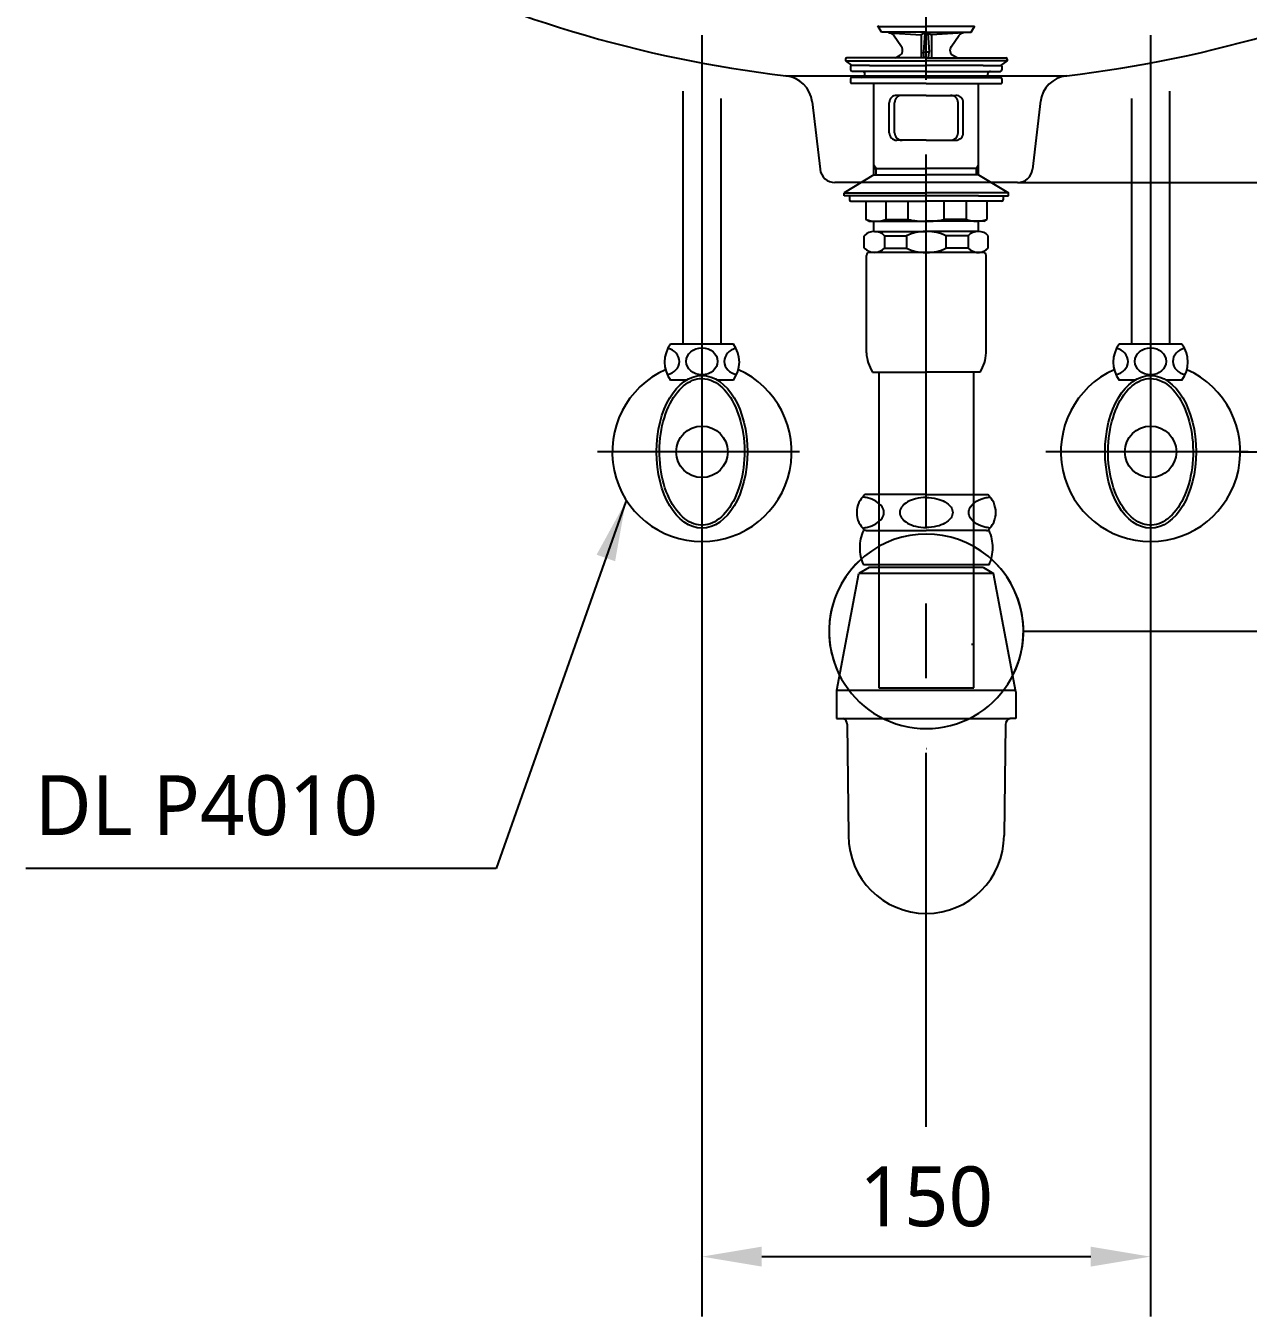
# Model space of a CAD drawing. Extents: x -3408 to 359, y -137 to 2100.
# Drawn here: x -2852.6 to -2443.9, y 249.6 to 681.5 of the extents above; entities that cross this region are included whole.
import ezdxf

# ---------------------------------------------------------------- set-up
doc = ezdxf.new("R2010")
doc.units = 0
doc.header["$LTSCALE"] = 50
doc.header["$MEASUREMENT"] = 0
doc.linetypes.add('CENTER', pattern=[2, 1.25, -0.25, 0.25, -0.25])
doc.linetypes.add('HIDDEN', pattern=[0.375, 0.25, -0.125])
doc.layers.get('0').update_dxf_attribs({"linetype": 'CONTINUOUS'})
doc.layers.get('DEFPOINTS').update_dxf_attribs({"linetype": 'CONTINUOUS'})
for name, color, linetype in [('3', 3, 'CONTINUOUS'), ('4', 4, 'CONTINUOUS'), ('6', 6, 'CONTINUOUS'), ('CENTER', 2, 'CENTER')]:
    doc.layers.add(name, color=color, linetype=linetype)
doc.styles.add('GHS', font='romans', dxfattribs={"bigfont": 'ghs'})
doc.styles.get("Standard").update_dxf_attribs({"font": 'NanumGothic.ttf'})
doc.dimstyles.get("Standard").update_dxf_attribs({"dimtxt": 2.5, "dimasz": 2, "dimexe": 2, "dimexo": 1, "dimgap": 2, "dimtad": 1, "dimdec": 0, "dimlfac": 10, "dimrnd": 1, "dimzin": 0, "dimdsep": 46, "dimtxsty": 'Standard', "dimcen": 0, "dimclrd": 7, "dimclre": 7, "dimclrt": 2, "dimadec": 0, "dimazin": 0, "dimtfac": 1, "dimtdec": 0, "dimtofl": 0, "dimtmove": 0, "dimatfit": 3, "dimfxl": 0, "dimtolj": 1, "dimtzin": 0, "dimarcsym": 0})

# ---------------------------------------------------------------- blocks, each defined once
blk = doc.blocks.new('*D13')
at = {"color": 3, "lineweight": -2}
for p, q in [((-2626.52, 514.48), (-2626.52, 250.14)), ((-2476.52, 514.48), (-2476.52, 250.14)), ((-2606.52, 270.14), (-2496.52, 270.14))]:
    blk.add_line(p, q, dxfattribs=at)
at = {"color": 3}
for points in [[(-2606.52, 273.47), (-2606.52, 266.81), (-2626.52, 270.14)], [(-2496.52, 273.47), (-2496.52, 266.81), (-2476.52, 270.14)]]:
    blk.add_solid(points, dxfattribs=at)
at = {"layer": 'DEFPOINTS', "color": 0}
for p in [(-2626.52, 514.48), (-2476.52, 514.48), (-2476.52, 270.14)]:
    blk.add_point(p, dxfattribs=at)
at = {"color": 2, "insert": (-2551.52, 290.14), "char_height": 20, "attachment_point": 5}
blk.add_mtext('\\A1;150', dxfattribs=at)
blk = doc.blocks.new('*D3')
at = {"color": 3, "lineweight": -2}
for p, q in [((-2519.02, 479.14), (-1959.74, 479.14)), ((-1979.74, 459.14), (-1979.74, 353.25)), ((-1979.74, 79.14), (-1979.74, 308.25)), ((-2251.52, 59.14), (-1959.74, 59.14))]:
    blk.add_line(p, q, dxfattribs=at)
at = {"color": 3}
for points in [[(-1983.07, 459.14), (-1976.4, 459.14), (-1979.74, 479.14)], [(-1983.07, 79.14), (-1976.4, 79.14), (-1979.74, 59.14)]]:
    blk.add_solid(points, dxfattribs=at)
at = {"layer": 'DEFPOINTS', "color": 0}
for p in [(-2519.02, 479.14), (-2251.52, 59.14), (-1979.74, 59.14)]:
    blk.add_point(p, dxfattribs=at)
at = {"color": 2, "insert": (-1979.74, 330.75), "char_height": 25, "attachment_point": 5}
blk.add_mtext('\\A1;420', dxfattribs=at)
blk = doc.blocks.new('*D5')
at = {"color": 3, "lineweight": -2}
for p, q in [((-2038.75, 809.14), (-1959.74, 809.14)), ((-1979.74, 789.14), (-1979.74, 666.64)), ((-1979.74, 499.14), (-1979.74, 621.64)), ((-2519.02, 479.14), (-1959.74, 479.14))]:
    blk.add_line(p, q, dxfattribs=at)
at = {"color": 3}
for points in [[(-1983.07, 789.14), (-1976.4, 789.14), (-1979.74, 809.14)], [(-1983.07, 499.14), (-1976.4, 499.14), (-1979.74, 479.14)]]:
    blk.add_solid(points, dxfattribs=at)
at = {"layer": 'DEFPOINTS', "color": 0}
for p in [(-2038.75, 809.14), (-2519.02, 479.14), (-1979.74, 479.14)]:
    blk.add_point(p, dxfattribs=at)
at = {"color": 2, "insert": (-1979.74, 644.14), "char_height": 25, "attachment_point": 5}
blk.add_mtext('\\A1;330', dxfattribs=at)
blk = doc.blocks.new('*D6')
at = {"color": 3, "lineweight": -2}
for p, q in [((-2154.31, 809.14), (-2098.52, 809.14)), ((-2118.52, 789.14), (-2118.52, 741.64)), ((-2118.52, 649.14), (-2118.52, 696.64)), ((-2520.97, 629.14), (-2098.52, 629.14))]:
    blk.add_line(p, q, dxfattribs=at)
at = {"color": 3}
for points in [[(-2121.85, 789.14), (-2115.18, 789.14), (-2118.52, 809.14)], [(-2121.85, 649.14), (-2115.18, 649.14), (-2118.52, 629.14)]]:
    blk.add_solid(points, dxfattribs=at)
at = {"layer": 'DEFPOINTS', "color": 0}
for p in [(-2154.31, 809.14), (-2520.97, 629.14), (-2118.52, 629.14)]:
    blk.add_point(p, dxfattribs=at)
at = {"color": 2, "insert": (-2118.52, 719.14), "char_height": 25, "attachment_point": 5}
blk.add_mtext('\\A1;180', dxfattribs=at)
blk = doc.blocks.new('*D25')
at = {"color": 3, "lineweight": -2}
for p, q in [((-2446.52, 539.14), (-2038.75, 539.14)), ((-2058.75, 519.14), (-2058.75, 321.64)), ((-2058.75, 79.14), (-2058.75, 276.64)), ((-2280.36, 59.14), (-2038.75, 59.14))]:
    blk.add_line(p, q, dxfattribs=at)
at = {"color": 3}
for points in [[(-2062.09, 519.14), (-2055.42, 519.14), (-2058.75, 539.14)], [(-2062.09, 79.14), (-2055.42, 79.14), (-2058.75, 59.14)]]:
    blk.add_solid(points, dxfattribs=at)
at = {"layer": 'DEFPOINTS', "color": 0}
for p in [(-2446.52, 539.14), (-2280.36, 59.14), (-2058.75, 59.14)]:
    blk.add_point(p, dxfattribs=at)
at = {"color": 2, "insert": (-2058.75, 299.14), "char_height": 25, "attachment_point": 5}
blk.add_mtext('\\A1;480', dxfattribs=at)

msp = doc.modelspace()

# ---------------------------------------------------------------- linework, layer by layer
at = {"color": 7}
for p, q in [((-2598.45696, 664.86244), (-2504.57532, 664.86244)), ((-2589.67011, 656.09071), (-2587.03331, 633.5616)), ((-2513.32011, 656.45006), (-2515.99897, 633.5616)), ((-2520.96507, 629.14283), (-2582.06721, 629.14283))]:
    msp.add_line(p, q, dxfattribs=at)
at = {"color": 4, "linetype": 'ByBlock'}
for p, q in [((-2530.51822, 501.35461), (-2572.51822, 501.35461)), ((-2581.42329, 459.45153), (-2574.01822, 498.45153)), ((-2529.01822, 498.45153), (-2574.01822, 498.45153)), ((-2532.41822, 500.45153), (-2570.61822, 500.45153)), ((-2532.41822, 500.45153), (-2529.01822, 498.45153)), ((-2521.51822, 458.95153), (-2529.01822, 498.45153)), ((-2581.51822, 459.45153), (-2581.51822, 449.95153)), ((-2581.51822, 459.45153), (-2521.61316, 459.45153)), ((-2521.51822, 458.95153), (-2521.51822, 449.95153)), ((-2581.51822, 449.95153), (-2579.14644, 449.95153)), ((-2579.14644, 449.95153), (-2523.51822, 449.95153)), ((-2521.51822, 449.95153), (-2523.51822, 449.95153)), ((-2578.01822, 448.15153), (-2577.51822, 410.85461)), ((-2525.01822, 448.01504), (-2525.51822, 410.85461))]:
    msp.add_line(p, q, dxfattribs=at)
at = {"color": 4, "linetype": 'HIDDEN'}
msp.add_line((-2570.61822, 500.45153), (-2574.01822, 498.45153), dxfattribs=at)
at = {"color": 7}
for centre, radius, start, end in [((-2599.60231, 654.92825), 10, 6.6755031, 83.423177), ((-2503.42997, 654.92825), 10, 96.576823, 173.3244969), ((-2582.06721, 634.14283), 5, 186.6755031, 270), ((-2520.96507, 634.14283), 5, 270, 353.3244969)]:
    msp.add_arc(centre, radius, start, end, dxfattribs=at)
at = {"color": 4, "linetype": 'HIDDEN'}
for centre, start, end in [((-2559.91822, 507.10461), 155.4704525, 204.5295475), ((-2543.11822, 507.10461), 335.4704525, 24.5295475)]:
    msp.add_arc(centre, 13.85, start, end, dxfattribs=at)
at = {"color": 4, "linetype": 'ByBlock'}
for centre, radius, start, end in [((-2580.01822, 448.15153), 2, 0, 64.1580672), ((-2523.01822, 448.01504), 2, 104.4775122, 180), ((-2551.51822, 410.85461), 26, 180, 0)]:
    msp.add_arc(centre, radius, start, end, dxfattribs=at)
at = {"layer": '3'}
for p, q in [((-2566.51614, 679.38442), (-2567.74746, 681.51713)), ((-2567.63092, 681.31528), (-2551.51614, 681.31528)), ((-2551.51614, 679.38442), (-2566.51614, 679.38442)), ((-2564.00087, 679.20013), (-2553.26614, 678.49876)), ((-2559.7908, 674.50513), (-2562.50901, 678.3581)), ((-2551.51614, 679.38442), (-2553.26614, 678.49876)), ((-2553.26614, 678.49876), (-2553.26614, 670.78442)), ((-2552.03382, 679.12243), (-2552.46614, 672.71455)), ((-2535.40136, 681.31528), (-2551.51614, 681.31528)), ((-2551.51614, 679.38442), (-2549.76614, 678.49876)), ((-2551.51614, 679.38442), (-2536.51614, 679.38442)), ((-2550.99846, 679.12243), (-2550.56614, 672.71455)), ((-2539.03142, 679.20013), (-2549.76614, 678.49876)), ((-2549.76614, 678.49876), (-2549.76614, 670.78442)), ((-2543.24148, 674.50513), (-2540.52327, 678.3581)), ((-2536.51614, 679.38442), (-2535.28482, 681.51713)), ((-2578.51614, 670.38442), (-2578.51614, 669.78442)), ((-2578.51614, 669.78442), (-2551.51614, 669.78442)), ((-2578.51614, 669.78442), (-2576.37392, 668.28442)), ((-2568.81614, 670.78442), (-2578.11614, 670.78442)), ((-2551.51614, 670.78442), (-2568.81614, 670.78442)), ((-2561.87257, 670.78442), (-2560.42505, 671.62015)), ((-2552.46614, 672.73874), (-2551.51614, 672.73874)), ((-2552.26304, 670.78442), (-2552.46614, 672.73874)), ((-2550.56614, 672.73874), (-2551.51614, 672.73874)), ((-2551.51614, 670.78442), (-2534.21614, 670.78442)), ((-2524.51614, 669.78442), (-2551.51614, 669.78442)), ((-2550.76924, 670.78442), (-2550.56614, 672.73874)), ((-2541.15972, 670.78442), (-2542.60724, 671.62015)), ((-2534.21614, 670.78442), (-2524.91614, 670.78442)), ((-2524.51614, 669.78442), (-2526.65836, 668.28442)), ((-2524.51614, 670.38442), (-2524.51614, 669.78442)), ((-2576.81798, 668.08442), (-2576.81798, 666.78442)), ((-2570.51614, 668.28442), (-2576.61798, 668.28442)), ((-2551.51614, 666.28442), (-2576.31798, 666.28442)), ((-2570.51614, 668.28442), (-2551.51614, 668.28442)), ((-2532.51614, 668.28442), (-2551.51614, 668.28442)), ((-2551.51614, 666.28442), (-2526.71431, 666.28442)), ((-2532.51614, 668.28442), (-2526.41431, 668.28442)), ((-2526.21431, 668.08442), (-2526.21431, 666.78442)), ((-2576.81798, 663.78442), (-2576.81798, 662.48442)), ((-2551.51614, 662.28442), (-2576.61798, 662.28442)), ((-2551.51614, 664.28442), (-2576.31798, 664.28442)), ((-2569.01614, 631.69001), (-2569.01614, 662.28442)), ((-2551.51614, 664.28442), (-2526.71431, 664.28442)), ((-2551.51614, 662.28442), (-2526.41431, 662.28442)), ((-2534.01614, 631.69001), (-2534.01614, 662.28442)), ((-2526.21431, 663.78442), (-2526.21431, 662.48442)), ((-2551.51614, 658.28442), (-2561.39051, 658.28442)), ((-2551.51614, 658.28442), (-2541.64177, 658.28442)), ((-2563.89051, 645.78442), (-2563.89051, 655.78442)), ((-2562.12274, 645.78442), (-2562.12274, 655.78442)), ((-2540.90954, 645.78442), (-2540.90954, 655.78442)), ((-2539.14177, 645.78442), (-2539.14177, 655.78442)), ((-2551.51614, 643.28442), (-2561.39051, 643.28442)), ((-2551.51614, 643.28442), (-2541.64177, 643.28442)), ((-2568.31614, 633.78442), (-2569.01614, 634.99686)), ((-2534.71614, 633.78442), (-2534.01614, 634.99686)), ((-2569.01614, 631.69001), (-2579.01614, 625.69001)), ((-2569.01614, 633.78442), (-2551.51614, 633.78442)), ((-2569.01614, 631.69001), (-2551.51614, 631.69001)), ((-2568.31614, 631.69001), (-2568.31614, 633.78442)), ((-2534.01614, 633.78442), (-2551.51614, 633.78442)), ((-2534.01614, 631.69001), (-2551.51614, 631.69001)), ((-2534.71614, 631.69001), (-2534.71614, 633.78442)), ((-2534.01614, 631.69001), (-2524.01614, 625.69001)), ((-2579.01614, 624.69001), (-2579.01614, 625.69001)), ((-2579.01614, 625.69001), (-2551.51614, 625.69001)), ((-2569.01614, 624.69001), (-2579.01614, 624.69001)), ((-2577.20827, 624.69001), (-2577.20827, 623.39001)), ((-2576.70827, 622.89001), (-2571.70827, 622.89001)), ((-2571.70827, 622.89001), (-2571.70827, 616.76736)), ((-2571.70827, 622.89001), (-2551.51614, 622.89001)), ((-2534.01614, 624.69001), (-2569.01614, 624.69001)), ((-2564.93349, 616.76736), (-2564.93349, 622.89001)), ((-2557.53283, 616.76736), (-2557.53283, 622.89001)), ((-2524.01614, 625.69001), (-2551.51614, 625.69001)), ((-2531.32401, 622.89001), (-2551.51614, 622.89001)), ((-2545.49946, 616.76736), (-2545.49946, 622.89001)), ((-2538.09879, 616.76736), (-2538.09879, 622.89001)), ((-2534.01614, 624.69001), (-2524.01614, 624.69001)), ((-2526.32401, 622.89001), (-2531.32401, 622.89001)), ((-2531.32401, 622.89001), (-2531.32401, 616.76736)), ((-2525.82401, 624.69001), (-2525.82401, 623.39001)), ((-2524.01614, 624.69001), (-2524.01614, 625.69001)), ((-2570.70827, 616.19001), (-2571.70827, 616.76736)), ((-2570.70827, 616.19001), (-2569.30827, 616.19001)), ((-2569.30827, 616.19001), (-2551.51614, 616.19001)), ((-2569.01614, 612.77877), (-2569.01614, 616.19001)), ((-2564.93349, 616.76736), (-2557.53283, 616.76736)), ((-2533.72401, 616.19001), (-2551.51614, 616.19001)), ((-2538.09879, 616.76736), (-2545.49946, 616.76736)), ((-2534.01614, 612.77877), (-2534.01614, 616.19001)), ((-2532.32401, 616.19001), (-2533.72401, 616.19001)), ((-2532.32401, 616.19001), (-2531.32401, 616.76736)), ((-2572.25984, 607.2278), (-2572.25984, 611.34105)), ((-2568.87245, 612.78442), (-2551.75984, 612.78442)), ((-2565.48505, 611.34105), (-2565.48505, 607.2278)), ((-2565.48505, 611.34105), (-2558.08439, 611.34105)), ((-2558.08439, 611.34105), (-2558.08439, 607.2278)), ((-2534.15984, 612.78442), (-2551.27245, 612.78442)), ((-2537.54723, 611.34105), (-2544.94789, 611.34105)), ((-2544.94789, 611.34105), (-2544.94789, 607.2278)), ((-2537.54723, 611.34105), (-2537.54723, 607.2278)), ((-2530.77245, 607.2278), (-2530.77245, 611.34105)), ((-2571.51614, 572.18208), (-2571.51614, 604.78442)), ((-2551.51614, 605.78442), (-2570.51614, 605.78442)), ((-2565.48505, 607.2278), (-2558.08439, 607.2278)), ((-2534.15984, 605.78442), (-2551.51614, 605.78442)), ((-2537.54723, 607.2278), (-2544.94789, 607.2278)), ((-2534.71614, 605.78442), (-2534.15984, 605.78442)), ((-2534.15984, 605.78442), (-2533.75984, 605.78442)), ((-2532.51614, 605.78442), (-2534.01614, 605.78442)), ((-2531.51614, 572.18208), (-2531.51614, 604.78442)), ((-2531.51614, 599.42018), (-2531.51614, 604.78442)), ((-2569.51614, 565.78442), (-2551.51614, 565.78442)), ((-2567.39322, 565.78442), (-2567.39322, 460.28442)), ((-2533.51614, 565.78442), (-2551.51614, 565.78442)), ((-2535.64322, 460.28442), (-2535.64322, 565.78442)), ((-2535.64322, 474.73724), (-2536.34322, 474.73724)), ((-2567.39322, 460.28442), (-2535.64322, 460.28442))]:
    msp.add_line(p, q, dxfattribs=at)
at = {"layer": '3', "color": 7}
for centre, start, end in [((-2551.21358, 1072.64817), 222.7963071, 263.3915485), ((-2551.8187, 1072.64817), 276.6084515, 317.2036929)]:
    msp.add_arc(centre, 410.51326, start, end, dxfattribs=at)
at = {"layer": '3'}
for centre, radius, start, end in [((-2564.14325, 677.20517), 2, 35.2023251, 86.2618095), ((-2538.88903, 677.20517), 2, 93.7381905, 144.7976749), ((-2561.42505, 673.3522), 2, 300, 35.2023251), ((-2541.60724, 673.3522), 2, 144.7976749, 240), ((-2578.11614, 670.38442), 0.4, 90, 180), ((-2524.91614, 670.38442), 0.4, 0, 90), ((-2576.61798, 668.08442), 0.2, 90, 180), ((-2576.31798, 666.78442), 0.5, 180, 270), ((-2573.01614, 665.28442), 1, 270, 90), ((-2530.01614, 665.28442), 1, 90, 270), ((-2526.71431, 666.78442), 0.5, 270, 0), ((-2526.41431, 668.08442), 0.2, 0, 90), ((-2576.31798, 663.78442), 0.5, 90, 180), ((-2576.61798, 662.48442), 0.2, 180, 270), ((-2526.71431, 663.78442), 0.5, 0, 90), ((-2526.41431, 662.48442), 0.2, 270, 0), ((-2561.39051, 655.78442), 2.5, 90, 180), ((-2559.62274, 655.78442), 2.5, 90, 180), ((-2543.40954, 655.78442), 2.5, 0, 90), ((-2541.64177, 655.78442), 2.5, 0, 90), ((-2561.39051, 645.78442), 2.5, 180, 270), ((-2559.62274, 645.78442), 2.5, 180, 270), ((-2543.40954, 645.78442), 2.5, 270, 0), ((-2541.64177, 645.78442), 2.5, 270, 0), ((-2576.70827, 623.39001), 0.5, 180, 270), ((-2526.32401, 623.39001), 0.5, 270, 0), ((-2568.32088, 626.36922), 10.18185, 250.567925, 289.432075), ((-2551.70828, 645.64235), 29.45658, 258.5955662, 270.3737354), ((-2551.324, 645.64235), 29.45658, 269.6262646, 281.4044338), ((-2534.7114, 626.36922), 10.18185, 250.567925, 289.432075), ((-2568.87245, 608.07662), 4.70435, 43.9409373, 136.0590627), ((-2551.98203, 599.17994), 13.60629, 89.0642953, 116.6471866), ((-2551.05025, 599.17994), 13.60629, 63.3528134, 90.9357047), ((-2534.15984, 608.07662), 4.70435, 43.9409373, 136.0590627), ((-2568.87245, 610.49222), 4.70435, 223.9409373, 316.0590627), ((-2570.51614, 604.78442), 1, 90, 180), ((-2551.98203, 619.3889), 13.60629, 243.3528134, 270.9357047), ((-2551.05025, 619.3889), 13.60629, 269.0642953, 296.6471866), ((-2534.15984, 610.49222), 4.70435, 223.9409373, 316.0590627), ((-2532.51614, 604.78442), 1, 0, 90), ((-2558.52774, 572.731), 13, 182.4200434, 212.3000082), ((-2544.50455, 572.731), 13, 327.6999918, 357.5799566)]:
    msp.add_arc(centre, radius, start, end, dxfattribs=at)
at = {"layer": '4'}
for p, q in [((-2567.76822, 524.85461), (-2572.05973, 524.85461)), ((-2551.51822, 524.85461), (-2567.76822, 524.85461)), ((-2551.51822, 524.85461), (-2535.26822, 524.85461)), ((-2535.26822, 524.85461), (-2530.97672, 524.85461)), ((-2571.66822, 512.85461), (-2572.05973, 512.85461)), ((-2571.66822, 512.85461), (-2551.51822, 512.85461)), ((-2571.66822, 512.85461), (-2551.51822, 512.85461)), ((-2531.36822, 512.85461), (-2551.51822, 512.85461)), ((-2531.36822, 512.85461), (-2551.51822, 512.85461)), ((-2531.36822, 512.85461), (-2530.97672, 512.85461)), ((-2551.59617, 439.84283), (-2551.51822, 439.84283)), ((-2551.44027, 439.84283), (-2551.51822, 439.84283))]:
    msp.add_line(p, q, dxfattribs=at)
for points in [[(-2565.71305, 518.85461, 0.15521739), (-2566.30355, 520.71093, 0.106747244), (-2568.36525, 522.60161, 0.07304301), (-2571.13511, 523.71963, 0.028511088), (-2572.86387, 524.03564, 0.05952259)], [(-2551.51822, 523.85461, 0.057537424), (-2555.07577, 523.44386, 0.071219107), (-2557.77572, 522.39014, 0.106373365), (-2559.79852, 520.59354, 0.159482965)], [(-2551.51822, 523.85461, -0.057537424), (-2547.96068, 523.44386, -0.071219107), (-2545.26073, 522.39014, -0.106373365), (-2543.23793, 520.59354, -0.159482965)], [(-2537.32339, 518.85461, -0.15521739), (-2536.7329, 520.71093, -0.106747244), (-2534.6712, 522.60161, -0.07304301), (-2531.90133, 523.71963, -0.028511088), (-2530.17258, 524.03564, -0.05952259)], [(-2572.86387, 513.67358, 0.028511088), (-2571.13511, 513.98959, 0.07304301), (-2568.36525, 515.10761, 0.106747244), (-2566.30355, 516.99828, 0.15521739), (-2565.71305, 518.85461, 0.15521739)], [(-2559.79852, 520.59354, 0.327290453), (-2559.79852, 517.11567, 0.106373385), (-2557.77572, 515.31907, 0.071219107), (-2555.07577, 514.26535, 0.057537424), (-2551.51822, 513.85461, 0.057537424)], [(-2543.23792, 520.59354, -0.327290453), (-2543.23793, 517.11567, -0.106373385), (-2545.26073, 515.31907, -0.071219107), (-2547.96068, 514.26535, -0.057537424), (-2551.51822, 513.85461, -0.057537424)], [(-2530.17258, 513.67358, -0.028511088), (-2531.90133, 513.98959, -0.07304301), (-2534.6712, 515.10761, -0.106747244), (-2536.7329, 516.99828, -0.15521739), (-2537.32339, 518.85461, -0.15521739)]]:
    msp.add_lwpolyline(points, format="xyb", dxfattribs=at)
for centre, start, end in [((-2566.76822, 518.85461), 131.4096221, 228.5903779), ((-2536.26822, 518.85461), 311.4096221, 48.5903779)]:
    msp.add_arc(centre, 8, start, end, dxfattribs=at)
at = {"layer": '4', "linetype": 'ByBlock'}
for start, end in [(50.5529208, 129.4470792), (129.4470792, 240.760487), (131.5264223, 206.9716437), (299.239513, 50.5529208), (333.0283563, 48.4735777), (240.760487, 299.239513)]:
    msp.add_arc((-2551.51822, 479.14283), 32.5, start, end, dxfattribs=at)
at = {"layer": '6'}
for p, q in [((-2626.51822, 678.36005), (-2626.51822, 504.48431)), ((-2476.51822, 678.36005), (-2476.51822, 504.48431)), ((-2632.86822, 659.6293), (-2632.86822, 575.14283)), ((-2620.16822, 657.21965), (-2620.16822, 575.14283)), ((-2482.86822, 657.21965), (-2482.86822, 575.14283)), ((-2470.16822, 659.6293), (-2470.16822, 575.14283)), ((-2620.16822, 575.14283), (-2637.01822, 575.14283)), ((-2616.01822, 575.14283), (-2620.16822, 575.14283)), ((-2470.16822, 575.14283), (-2487.01822, 575.14283)), ((-2466.01822, 575.14283), (-2470.16822, 575.14283)), ((-2631.65842, 563.14283), (-2637.01822, 563.14283)), ((-2616.01822, 563.14283), (-2621.37803, 563.14283)), ((-2481.65842, 563.14283), (-2487.01822, 563.14283)), ((-2466.01822, 563.14283), (-2471.37803, 563.14283)), ((-2593.89165, 539.14283), (-2661.48735, 539.14283)), ((-2443.89165, 539.14283), (-2511.48735, 539.14283))]:
    msp.add_line(p, q, dxfattribs=at)
for centre in [(-2626.51822, 539.14283), (-2476.51822, 539.14283)]:
    msp.add_circle(centre, 8.61509, dxfattribs=at)
for centre, radius, start, end in [((-2629.01822, 569.14283), 10, 143.1301024, 216.8698976), ((-2624.01822, 569.14283), 10, 323.1301024, 36.8698976), ((-2479.01822, 569.14283), 10, 143.1301024, 216.8698976), ((-2474.01822, 569.14283), 10, 323.1301024, 36.8698976), ((-2626.51822, 539.14283), 30, 113.9172512, 66.0827488), ((-2476.51822, 539.14283), 30, 113.9172512, 66.0827488)]:
    msp.add_arc(centre, radius, start, end, dxfattribs=at)
for centre, start_param, end_param in [((-2639.29149, 569.37042), 1.800504354, 4.443057795), ((-2613.83555, 569.37042), -1.317473203, 1.357377569), ((-2489.29149, 569.37042), 1.800504354, 4.443057795), ((-2463.83555, 569.37042), -1.317473203, 1.357377569)]:
    msp.add_ellipse(centre, major_axis=(-5.22946, 0), ratio=0.866391406, start_param=start_param, end_param=end_param, dxfattribs=at)
for centre, major_axis, ratio in [((-2626.51822, 569.37042), (5.22946, 0), 0.866391406), ((-2476.51822, 569.37042), (5.22946, 0), 0.866391406), ((-2626.51822, 539.14283), (0, 25.5), 0.596528766), ((-2476.51822, 539.14283), (0, 25.5), 0.596528766)]:
    msp.add_ellipse(centre, major_axis=major_axis, ratio=ratio, dxfattribs=at)
for points in [[(-2626.51822, 563.64283), (-2628.59861, 563.64283), (-2630.69837, 562.83373), (-2634.59459, 559.58867), (-2636.36681, 557.14855), (-2639.09267, 551.11984), (-2640.04433, 547.54042), (-2640.89473, 540.02528), (-2640.79341, 536.09555), (-2639.56151, 528.73814), (-2638.43102, 525.3166), (-2635.4186, 519.72739), (-2633.54073, 517.57015), (-2629.53558, 514.92782), (-2627.43006, 514.42624), (-2623.27456, 515.02804), (-2621.19281, 516.15089), (-2617.4416, 519.98289), (-2615.79287, 522.687), (-2613.37849, 529.10837), (-2612.61371, 532.81762), (-2612.15204, 540.43205), (-2612.45518, 544.33131), (-2614.05802, 551.47373), (-2615.35759, 554.71044), (-2618.62848, 559.81723), (-2620.5922, 561.67599), (-2623.90991, 563.32815), (-2625.21543, 563.64283), (-2626.51822, 563.64283)], [(-2476.51822, 563.64283), (-2478.59861, 563.64283), (-2480.69837, 562.83373), (-2484.59459, 559.58867), (-2486.36681, 557.14855), (-2489.09267, 551.11984), (-2490.04433, 547.54042), (-2490.89473, 540.02528), (-2490.79341, 536.09555), (-2489.56151, 528.73814), (-2488.43102, 525.3166), (-2485.4186, 519.72739), (-2483.54073, 517.57015), (-2479.53558, 514.92782), (-2477.43006, 514.42624), (-2473.27456, 515.02804), (-2471.19281, 516.15089), (-2467.4416, 519.98289), (-2465.79287, 522.687), (-2463.37849, 529.10837), (-2462.61371, 532.81762), (-2462.15204, 540.43205), (-2462.45518, 544.33131), (-2464.05802, 551.47373), (-2465.35759, 554.71044), (-2468.62848, 559.81723), (-2470.5922, 561.67599), (-2473.90991, 563.32815), (-2475.21543, 563.64283), (-2476.51822, 563.64283)]]:
    msp.add_open_spline(points, degree=3, knots=[0, 0, 0, 0, 0.461109739, 0.461109739, 0.922219478, 0.922219478, 1.383329216, 1.383329216, 1.844438955, 1.844438955, 2.305548694, 2.305548694, 2.766658433, 2.766658433, 3.227768172, 3.227768172, 3.688877911, 3.688877911, 4.149987649, 4.149987649, 4.611097388, 4.611097388, 5.072207127, 5.072207127, 5.533316866, 5.533316866, 5.994426605, 5.994426605, 6.283185307, 6.283185307, 6.283185307, 6.283185307], dxfattribs=at)
at = {"layer": 'CENTER', "color": 1, "linetype": 'CENTER', "ltscale": 2}
msp.add_line((-2551.51822, 313.48497), (-2551.51822, 836.02487), dxfattribs=at)

# ---------------------------------------------------------------- texts
at = {"color": 2, "insert": (-2849.58943, 431.01702), "char_height": 20, "attachment_point": 1, "style": 'GHS'}
msp.add_mtext_dynamic_manual_height_columns('{\\fNanumGothic|b0|i0|c129|p50;DL P4010}', width=158.3659725, gutter_width=13.505, heights=[0], dxfattribs=at)

# ---------------------------------------------------------------- dimensions: what is measured, and where the dimension line sits
for base, p1, p2, picture, middle in [((-2118.51822, 629.14283), (-2154.30542, 809.14283), (-2520.96507, 629.14283), '*D6', (-2118.51822, 719.14283)), ((-1979.73803, 479.14283), (-2038.75199, 809.14283), (-2519.01822, 479.14283), '*D5', (-1979.73803, 644.14283)), ((-2058.75199, 59.14283), (-2446.51822, 539.14283), (-2280.36287, 59.14283), '*D25', (-2058.75199, 299.14283))]:
    dim = msp.add_linear_dim(base=base, p1=p1, p2=p2, angle=90, dimstyle='Standard', override={"dimtxt": 25, "dimasz": 20, "dimexe": 20, "dimexo": 0, "dimgap": 10, "dimtih": 1, "dimtoh": 1, "dimdec": 4, "dimlfac": 1, "dimzin": 8, "dimclrd": 3, "dimclre": 3, "dimtdec": 4, "dimarcsym": 1})
    dim.commit()
    dim.dimension.update_dxf_attribs({"geometry": picture, "text_midpoint": middle})
dim = msp.add_linear_dim(base=(-2476.51822, 270.14153), p1=(-2626.51822, 514.48431), p2=(-2476.51822, 514.48431), dimstyle='Standard', override={"dimtxt": 20, "dimasz": 20, "dimexe": 20, "dimexo": 0, "dimgap": 10, "dimdec": 4, "dimlfac": 1, "dimzin": 8, "dimclrd": 3, "dimclre": 3, "dimtdec": 4})
dim.commit()
dim.dimension.update_dxf_attribs({"geometry": '*D13', "text_midpoint": (-2551.51822, 290.14153)})
dim = msp.add_linear_dim(base=(-1979.73803, 59.14283), p1=(-2519.01822, 479.14283), p2=(-2251.51822, 59.14283), angle=90, dimstyle='Standard', override={"dimtxt": 25, "dimasz": 20, "dimexe": 20, "dimexo": 0, "dimgap": 10, "dimtih": 1, "dimtoh": 1, "dimdec": 4, "dimlfac": 1, "dimzin": 8, "dimclrd": 3, "dimclre": 3, "dimtdec": 4, "dimarcsym": 1})
dim.commit()
dim.dimension.update_dxf_attribs({"geometry": '*D3', "text_midpoint": (-1979.73803, 330.7453), "dimtype": 160})

# ---------------------------------------------------------------- leaders
msp.add_leader([(-2651.99432, 522.51475), (-2695.3046, 399.9209), (-2852.58525, 399.9209)], dimstyle='Standard', override={"dimtxt": 25, "dimasz": 20, "dimexe": 10, "dimexo": 8, "dimgap": 10, "dimtad": 0, "dimdec": 4, "dimlfac": 1, "dimzin": 8, "dimclrd": 3, "dimclre": 3, "dimtdec": 4, "dimarcsym": 1})

doc.saveas('drawing.dxf')
